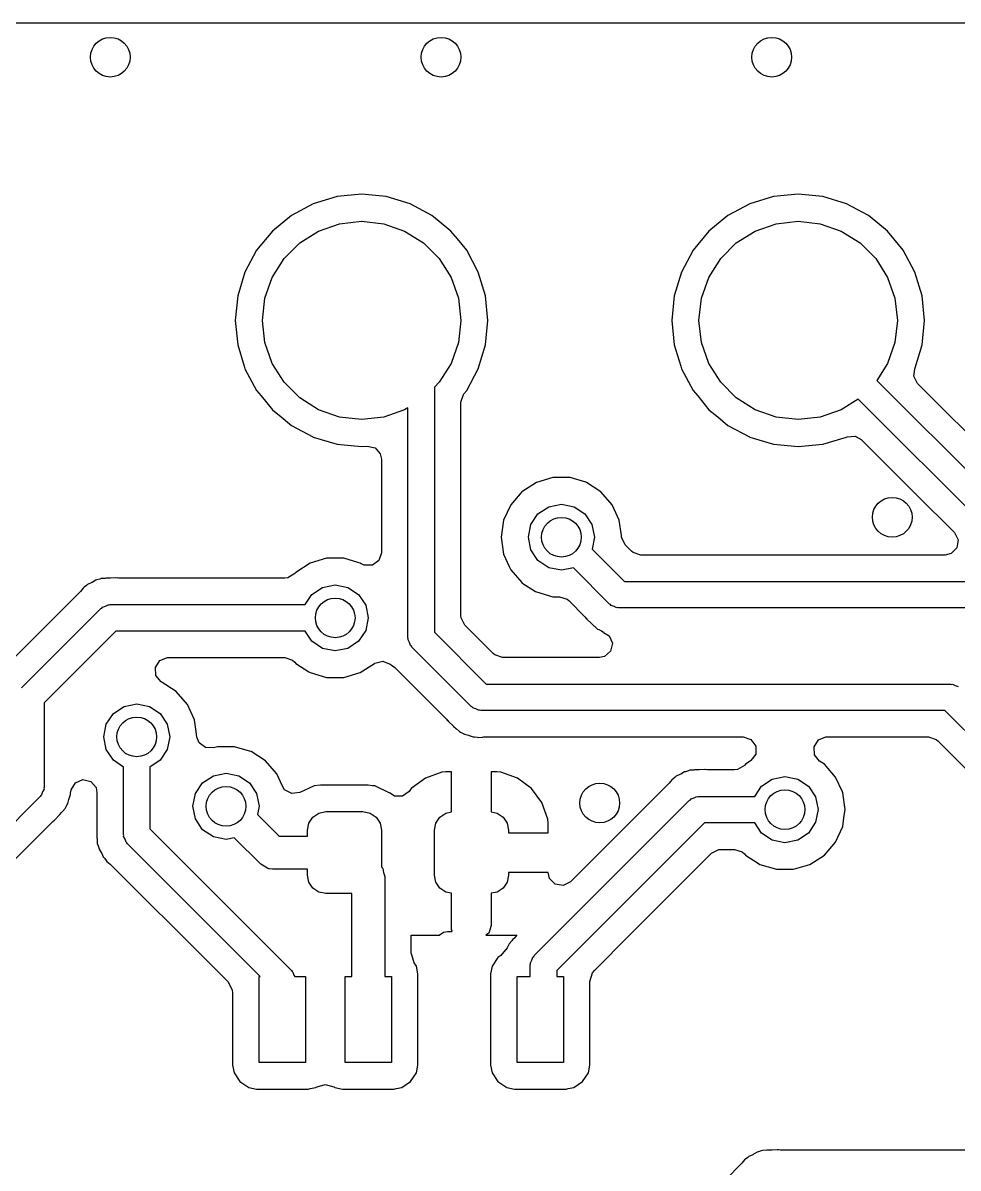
# Model space of a CAD drawing. Extents: x 100.3 to 197.2, y -144.7 to -85.3.
# Drawn here: x 117.84 to 124.91, y -93.96 to -85.3 of the extents above; entities that cross this region are included whole.
import ezdxf

# ---------------------------------------------------------------- set-up
doc = ezdxf.new("R2010")
doc.units = 0
doc.layers.add('BLACK', color=7, linetype='CONTINUOUS')

msp = doc.modelspace()

# ---------------------------------------------------------------- linework, layer by layer
at = {"layer": 'BLACK', "linetype": 'CONTINUOUS'}
for p, q in [((106.048, -85.3005), (151.507, -85.301)), ((120.4, -86.5949), (120.214, -86.6133)), ((120.586, -86.6133), (120.4, -86.5949)), ((120.4, -86.5949), (120.4, -86.5949)), ((123.7, -86.5949), (123.514, -86.6133)), ((123.886, -86.6133), (123.7, -86.5949)), ((123.7, -86.5949), (123.7, -86.5949)), ((120.034, -86.6676), (119.869, -86.7559)), ((120.214, -86.6133), (120.034, -86.6676)), ((120.034, -86.6676), (120.034, -86.6676)), ((120.214, -86.6133), (120.214, -86.6133)), ((120.766, -86.6676), (120.586, -86.6133)), ((120.586, -86.6133), (120.586, -86.6133)), ((120.931, -86.7559), (120.766, -86.6676)), ((120.766, -86.6676), (120.766, -86.6676)), ((123.334, -86.6676), (123.169, -86.7559)), ((123.514, -86.6133), (123.334, -86.6676)), ((123.334, -86.6676), (123.334, -86.6676)), ((123.514, -86.6133), (123.514, -86.6133)), ((124.066, -86.6676), (123.886, -86.6133)), ((123.886, -86.6133), (123.886, -86.6133)), ((124.231, -86.7559), (124.066, -86.6676)), ((124.066, -86.6676), (124.066, -86.6676)), ((119.869, -86.7559), (119.725, -86.8746)), ((119.869, -86.7559), (119.869, -86.7559)), ((120.986, -86.8014), (120.931, -86.7559)), ((120.931, -86.7559), (120.931, -86.7559)), ((120.931, -86.7559), (120.931, -86.7559)), ((123.169, -86.7559), (123.025, -86.8746)), ((123.169, -86.7559), (123.169, -86.7559)), ((124.286, -86.8014), (124.231, -86.7559)), ((124.231, -86.7559), (124.231, -86.7559)), ((124.231, -86.7559), (124.231, -86.7559)), ((120.075, -86.8743), (120.233, -86.8188)), ((120.233, -86.8188), (120.4, -86.8)), ((120.4, -86.8), (120.567, -86.8188)), ((120.567, -86.8188), (120.725, -86.8743)), ((121.075, -86.8746), (120.986, -86.8014)), ((123.375, -86.8743), (123.533, -86.8188)), ((123.533, -86.8188), (123.7, -86.8)), ((123.7, -86.8), (123.867, -86.8188)), ((123.867, -86.8188), (124.025, -86.8743)), ((124.375, -86.8746), (124.286, -86.8014)), ((119.725, -86.8746), (119.606, -87.0194)), ((119.725, -86.8746), (119.725, -86.8746)), ((119.932, -86.9636), (120.075, -86.8743)), ((120.725, -86.8743), (120.868, -86.9636)), ((121.124, -86.9345), (121.075, -86.8746)), ((121.075, -86.8746), (121.075, -86.8746)), ((121.194, -87.0194), (121.124, -86.9345)), ((123.025, -86.8746), (122.906, -87.0194)), ((123.025, -86.8746), (123.025, -86.8746)), ((123.232, -86.9636), (123.375, -86.8743)), ((124.025, -86.8743), (124.168, -86.9636)), ((124.424, -86.9345), (124.375, -86.8746)), ((124.375, -86.8746), (124.375, -86.8746)), ((124.494, -87.0194), (124.424, -86.9345)), ((119.606, -87.0194), (119.518, -87.1845)), ((119.606, -87.0194), (119.606, -87.0194)), ((119.814, -87.0824), (119.932, -86.9636)), ((120.868, -86.9636), (120.986, -87.0824)), ((121.282, -87.1845), (121.194, -87.0194)), ((121.194, -87.0194), (121.194, -87.0194)), ((121.194, -87.0194), (121.194, -87.0194)), ((122.906, -87.0194), (122.818, -87.1845)), ((122.906, -87.0194), (122.906, -87.0194)), ((123.114, -87.0824), (123.232, -86.9636)), ((124.168, -86.9636), (124.286, -87.0824)), ((124.582, -87.1845), (124.494, -87.0194)), ((124.494, -87.0194), (124.494, -87.0194)), ((124.494, -87.0194), (124.494, -87.0194)), ((119.724, -87.2246), (119.814, -87.0824)), ((120.986, -87.0824), (121.076, -87.2246)), ((123.024, -87.2246), (123.114, -87.0824)), ((124.286, -87.0824), (124.376, -87.2246)), ((119.518, -87.1845), (119.463, -87.3637)), ((119.518, -87.1845), (119.518, -87.1845)), ((121.337, -87.3637), (121.282, -87.1845)), ((121.282, -87.1845), (121.282, -87.1845)), ((122.818, -87.1845), (122.763, -87.3637)), ((122.818, -87.1845), (122.818, -87.1845)), ((124.637, -87.3637), (124.582, -87.1845)), ((124.582, -87.1845), (124.582, -87.1845)), ((119.669, -87.3831), (119.724, -87.2246)), ((121.076, -87.2246), (121.131, -87.3831)), ((122.969, -87.3831), (123.024, -87.2246)), ((124.376, -87.2246), (124.431, -87.3831)), ((119.463, -87.3637), (119.445, -87.55)), ((119.463, -87.3637), (119.463, -87.3637)), ((119.65, -87.55), (119.669, -87.3831)), ((121.131, -87.3831), (121.15, -87.55)), ((121.355, -87.55), (121.337, -87.3637)), ((121.337, -87.3637), (121.337, -87.3637)), ((121.337, -87.3637), (121.337, -87.3637)), ((122.763, -87.3637), (122.745, -87.55)), ((122.763, -87.3637), (122.763, -87.3637)), ((122.95, -87.55), (122.969, -87.3831)), ((124.431, -87.3831), (124.45, -87.55)), ((124.655, -87.55), (124.637, -87.3637)), ((124.637, -87.3637), (124.637, -87.3637)), ((124.637, -87.3637), (124.637, -87.3637)), ((119.445, -87.55), (119.445, -87.55)), ((119.445, -87.55), (119.463, -87.7363)), ((119.669, -87.7169), (119.65, -87.55)), ((121.15, -87.55), (121.131, -87.7169)), ((121.337, -87.7354), (121.355, -87.55)), ((121.355, -87.55), (121.355, -87.55)), ((122.745, -87.55), (122.745, -87.55)), ((122.745, -87.55), (122.763, -87.7363)), ((122.969, -87.7169), (122.95, -87.55)), ((124.45, -87.55), (124.431, -87.7169)), ((124.637, -87.7354), (124.655, -87.55)), ((124.655, -87.55), (124.655, -87.55)), ((119.724, -87.8754), (119.669, -87.7169)), ((121.131, -87.7169), (121.076, -87.8754)), ((123.024, -87.8754), (122.969, -87.7169)), ((124.431, -87.7169), (124.376, -87.8754)), ((119.463, -87.7363), (119.463, -87.7363)), ((119.463, -87.7363), (119.463, -87.7363)), ((119.463, -87.7363), (119.512, -87.8964)), ((121.282, -87.9155), (121.337, -87.7363)), ((121.337, -87.7363), (121.337, -87.7354)), ((122.763, -87.7363), (122.763, -87.7363)), ((122.763, -87.7363), (122.763, -87.7363)), ((122.763, -87.7363), (122.812, -87.8964)), ((124.584, -87.9102), (124.637, -87.7363)), ((124.637, -87.7363), (124.637, -87.7354)), ((119.512, -87.8964), (119.518, -87.9155)), ((119.814, -88.0176), (119.724, -87.8754)), ((121.076, -87.8754), (120.986, -88.0176)), ((122.812, -87.8964), (122.818, -87.9155)), ((123.114, -88.0176), (123.024, -87.8754)), ((124.376, -87.8754), (124.295, -88.0037)), ((119.518, -87.9155), (119.518, -87.9155)), ((119.518, -87.9155), (119.606, -88.0806)), ((121.194, -88.0806), (121.282, -87.9155)), ((122.818, -87.9155), (122.818, -87.9155)), ((122.818, -87.9155), (122.906, -88.0806)), ((124.574, -87.9728), (124.581, -87.9194)), ((124.602, -88.0273), (124.574, -87.9728)), ((124.581, -87.9194), (124.582, -87.9155)), ((124.582, -87.9155), (124.584, -87.9102)), ((119.932, -88.1364), (119.814, -88.0176)), ((120.986, -88.0176), (120.95, -88.054)), ((120.95, -88.054), (120.95, -89.9086)), ((123.232, -88.1364), (123.114, -88.0176)), ((124.295, -88.0037), (125.291, -89)), ((124.69, -88.115), (124.602, -88.0273)), ((119.606, -88.0806), (119.606, -88.0806)), ((119.606, -88.0806), (119.606, -88.0806)), ((119.606, -88.0806), (119.64, -88.1218)), ((119.64, -88.1218), (119.725, -88.2254)), ((120.075, -88.2257), (119.932, -88.1364)), ((121.15, -88.1692), (121.169, -88.111)), ((121.169, -88.111), (121.173, -88.1064)), ((121.173, -88.1064), (121.194, -88.0806)), ((122.906, -88.0806), (122.906, -88.0806)), ((122.906, -88.0806), (122.906, -88.0806)), ((122.906, -88.0806), (122.94, -88.1218)), ((122.94, -88.1218), (123.025, -88.2254)), ((123.375, -88.2257), (123.232, -88.1364)), ((124.154, -88.1451), (124.025, -88.2257)), ((125.179, -89.1707), (124.154, -88.1451)), ((125.345, -88.7705), (124.69, -88.115)), ((119.725, -88.2254), (119.725, -88.2254)), ((119.725, -88.2254), (119.792, -88.2808)), ((120.233, -88.2812), (120.075, -88.2257)), ((120.725, -88.2257), (120.567, -88.2812)), ((120.75, -88.2103), (120.725, -88.2257)), ((120.75, -89.95), (120.75, -88.2103)), ((121.15, -89.7845), (121.15, -88.1692)), ((123.025, -88.2254), (123.025, -88.2254)), ((123.025, -88.2254), (123.092, -88.2808)), ((123.533, -88.2812), (123.375, -88.2257)), ((124.025, -88.2257), (123.867, -88.2812)), ((119.792, -88.2808), (119.869, -88.3441)), ((120.4, -88.3), (120.233, -88.2812)), ((120.567, -88.2812), (120.4, -88.3)), ((123.092, -88.2808), (123.169, -88.3441)), ((123.7, -88.3), (123.533, -88.2812)), ((123.867, -88.2812), (123.7, -88.3)), ((119.869, -88.3441), (119.869, -88.3441)), ((119.869, -88.3441), (119.869, -88.3441)), ((119.869, -88.3441), (120.032, -88.431)), ((123.169, -88.3441), (123.169, -88.3441)), ((123.169, -88.3441), (123.169, -88.3441)), ((123.169, -88.3441), (123.332, -88.431)), ((120.032, -88.431), (120.034, -88.4324)), ((120.034, -88.4324), (120.214, -88.4867)), ((120.214, -88.4867), (120.214, -88.4867)), ((120.214, -88.4867), (120.214, -88.4867)), ((120.214, -88.4867), (120.4, -88.5051)), ((120.4, -88.5051), (120.441, -88.5011)), ((120.4, -88.5051), (120.4, -88.5051)), ((120.441, -88.5011), (120.501, -88.5142)), ((123.332, -88.431), (123.334, -88.4324)), ((123.334, -88.4324), (123.514, -88.4867)), ((123.514, -88.4867), (123.514, -88.4867)), ((123.514, -88.4867), (123.514, -88.4867)), ((123.514, -88.4867), (123.7, -88.5051)), ((123.7, -88.5051), (123.886, -88.4867)), ((123.7, -88.5051), (123.7, -88.5051)), ((123.7, -88.5051), (123.7, -88.5051)), ((123.886, -88.4867), (124.066, -88.4324)), ((123.886, -88.4867), (123.886, -88.4867)), ((123.886, -88.4867), (123.886, -88.4867)), ((124.066, -88.4324), (124.069, -88.4308)), ((124.066, -88.4324), (124.066, -88.4324)), ((124.069, -88.4308), (124.13, -88.426)), ((124.13, -88.426), (124.177, -88.4522)), ((124.177, -88.4522), (124.586, -88.8607)), ((120.501, -88.5142), (120.541, -88.5599)), ((120.541, -88.5599), (120.549, -88.5996)), ((120.549, -88.5996), (120.549, -89.3078)), ((121.845, -88.7395), (121.721, -88.776)), ((121.975, -88.7395), (121.845, -88.7395)), ((121.845, -88.7395), (121.845, -88.7395)), ((122.094, -88.7745), (121.975, -88.7395)), ((121.975, -88.7395), (121.975, -88.7395)), ((121.612, -88.846), (121.527, -88.9439)), ((121.721, -88.776), (121.612, -88.846)), ((121.721, -88.776), (121.721, -88.776)), ((122.099, -88.776), (122.094, -88.7745)), ((122.208, -88.846), (122.099, -88.776)), ((122.099, -88.776), (122.099, -88.776)), ((122.099, -88.776), (122.099, -88.776)), ((122.293, -88.9439), (122.208, -88.846)), ((122.208, -88.846), (122.208, -88.846)), ((122.208, -88.846), (122.208, -88.846)), ((121.814, -88.959), (121.91, -88.94)), ((121.91, -88.94), (122.006, -88.959)), ((124.586, -88.8607), (124.588, -88.8621)), ((124.588, -88.8621), (124.589, -88.8643)), ((124.589, -88.8643), (124.881, -89.1555)), ((121.527, -88.9439), (121.473, -89.0618)), ((121.679, -89.0943), (121.733, -89.0132)), ((121.733, -89.0132), (121.814, -88.959)), ((122.006, -88.959), (122.087, -89.0132)), ((122.087, -89.0132), (122.141, -89.0943)), ((122.308, -88.9768), (122.293, -88.9439)), ((122.347, -89.0618), (122.308, -88.9768)), ((121.473, -89.0618), (121.455, -89.19)), ((121.66, -89.19), (121.679, -89.0943)), ((122.141, -89.0943), (122.16, -89.19)), ((122.363, -89.1771), (122.347, -89.0618)), ((121.455, -89.19), (121.455, -89.19)), ((121.455, -89.19), (121.473, -89.3182)), ((121.679, -89.2857), (121.66, -89.19)), ((122.16, -89.19), (122.142, -89.2806)), ((122.365, -89.19), (122.363, -89.1771)), ((122.366, -89.1926), (122.365, -89.19)), ((122.366, -89.194), (122.366, -89.1926)), ((122.393, -89.2485), (122.366, -89.194)), ((124.881, -89.1555), (124.908, -89.21)), ((121.733, -89.3668), (121.679, -89.2857)), ((122.142, -89.2806), (122.386, -89.525)), ((122.44, -89.2955), (122.393, -89.2485)), ((124.899, -89.2704), (124.855, -89.3137)), ((124.908, -89.21), (124.899, -89.2704)), ((120.135, -89.3495), (120.011, -89.386)), ((120.265, -89.3495), (120.135, -89.3495)), ((120.135, -89.3495), (120.135, -89.3495)), ((120.371, -89.3806), (120.265, -89.3495)), ((120.265, -89.3495), (120.265, -89.3495)), ((120.531, -89.366), (120.481, -89.4019)), ((120.549, -89.3078), (120.531, -89.366)), ((121.473, -89.3182), (121.516, -89.4122)), ((121.814, -89.421), (121.733, -89.3668)), ((122.452, -89.3056), (122.44, -89.2955)), ((122.51, -89.3245), (122.452, -89.3056)), ((124.811, -89.3245), (122.51, -89.3245)), ((124.855, -89.3137), (124.811, -89.3245)), ((119.902, -89.456), (119.894, -89.4653)), ((120.011, -89.386), (119.902, -89.456)), ((119.902, -89.456), (119.902, -89.456)), ((120.011, -89.386), (120.011, -89.386)), ((120.389, -89.386), (120.371, -89.3806)), ((120.397, -89.3911), (120.389, -89.386)), ((120.389, -89.386), (120.389, -89.386)), ((120.389, -89.386), (120.389, -89.386)), ((120.42, -89.4019), (120.397, -89.3911)), ((120.481, -89.4019), (120.42, -89.4019)), ((121.516, -89.4122), (121.527, -89.4361)), ((121.527, -89.4361), (121.612, -89.5335)), ((121.91, -89.44), (121.814, -89.421)), ((122.001, -89.422), (121.91, -89.44)), ((122.274, -89.6957), (122.001, -89.422)), ((118.327, -89.5478), (118.32, -89.5547)), ((118.356, -89.5349), (118.327, -89.5478)), ((118.327, -89.5478), (118.327, -89.5478)), ((118.362, -89.5317), (118.356, -89.5349)), ((118.39, -89.5149), (118.362, -89.5317)), ((118.399, -89.5131), (118.39, -89.5149)), ((118.39, -89.5149), (118.39, -89.5149)), ((118.421, -89.5064), (118.399, -89.5131)), ((118.43, -89.5024), (118.421, -89.5064)), ((118.462, -89.5009), (118.43, -89.5024)), ((118.43, -89.5024), (118.43, -89.5024)), ((118.469, -89.5002), (118.462, -89.5009)), ((118.472, -89.4995), (118.469, -89.5002)), ((118.492, -89.4995), (118.472, -89.4995)), ((118.494, -89.4994), (118.492, -89.4995)), ((118.502, -89.4991), (118.494, -89.4994)), ((118.542, -89.4972), (118.502, -89.4991)), ((118.551, -89.4985), (118.542, -89.4972)), ((118.565, -89.4995), (118.551, -89.4973)), ((118.551, -89.4973), (118.551, -89.4985)), ((119.819, -89.4995), (118.565, -89.4995)), ((119.841, -89.4969), (119.819, -89.4995)), ((119.894, -89.4653), (119.841, -89.4969)), ((121.612, -89.5335), (121.612, -89.534)), ((121.612, -89.534), (121.714, -89.5995)), ((122.386, -89.525), (125.875, -89.525)), ((118.27, -89.6047), (117.734, -90.1414)), ((118.275, -89.5995), (118.27, -89.6047)), ((118.294, -89.5741), (118.275, -89.5995)), ((118.302, -89.5689), (118.294, -89.5741)), ((118.32, -89.5547), (118.302, -89.5689)), ((119.972, -89.7), (120.023, -89.6232)), ((120.023, -89.6232), (120.104, -89.569)), ((120.104, -89.569), (120.2, -89.55)), ((120.2, -89.55), (120.296, -89.569)), ((120.296, -89.569), (120.377, -89.6232)), ((120.377, -89.6232), (120.431, -89.7043)), ((121.714, -89.5995), (121.721, -89.604)), ((121.721, -89.604), (121.845, -89.6405)), ((118.436, -89.7256), (118.441, -89.7191)), ((118.441, -89.7191), (118.463, -89.7119)), ((118.463, -89.7119), (118.484, -89.7012)), ((118.484, -89.7012), (118.492, -89.7025)), ((118.492, -89.7025), (118.5, -89.7)), ((118.5, -89.7), (119.972, -89.7)), ((120.431, -89.7043), (120.45, -89.8)), ((121.845, -89.6405), (121.895, -89.6405)), ((121.895, -89.6405), (121.953, -89.6594)), ((121.953, -89.6594), (121.965, -89.6695)), ((121.965, -89.6695), (122.086, -89.7914)), ((122.281, -89.6994), (122.274, -89.6957)), ((122.286, -89.7059), (122.281, -89.6994)), ((122.308, -89.7131), (122.286, -89.7059)), ((122.329, -89.7238), (122.308, -89.7131)), ((117.829, -90.3293), (118.429, -89.7293)), ((118.429, -89.7293), (118.436, -89.7256)), ((120.45, -89.8), (120.431, -89.8957)), ((121.152, -89.8), (121.15, -89.7845)), ((121.179, -89.8545), (121.152, -89.8)), ((122.086, -89.7914), (122.095, -89.8026)), ((122.095, -89.8026), (122.096, -89.8019)), ((122.096, -89.8019), (122.101, -89.8092)), ((122.337, -89.7225), (122.329, -89.7238)), ((122.345, -89.725), (122.337, -89.7225)), ((125.875, -89.725), (122.345, -89.725)), ((121.395, -90.0705), (121.179, -89.8545)), ((122.101, -89.8092), (122.137, -89.8416)), ((122.137, -89.8416), (122.138, -89.8432)), ((122.138, -89.8432), (122.147, -89.8522)), ((122.147, -89.8522), (122.152, -89.8572)), ((122.152, -89.8572), (122.155, -89.8592)), ((122.155, -89.8592), (122.161, -89.8634)), ((122.161, -89.8634), (122.184, -89.8849)), ((122.184, -89.8849), (122.184, -89.8849)), ((122.184, -89.8849), (122.184, -89.8849)), ((122.184, -89.8849), (122.193, -89.8885)), ((122.193, -89.8885), (122.213, -89.8991)), ((118.541, -89.9), (118, -90.4414)), ((119.972, -89.9), (118.541, -89.9)), ((120.023, -89.9768), (119.972, -89.9)), ((120.104, -90.031), (120.023, -89.9768)), ((120.377, -89.9768), (120.296, -90.031)), ((120.431, -89.8957), (120.377, -89.9768)), ((120.752, -89.9577), (120.75, -89.95)), ((120.751, -89.9656), (120.752, -89.9577)), ((120.762, -89.9865), (120.751, -89.9656)), ((120.95, -89.9086), (121.341, -90.3)), ((122.213, -89.8991), (122.222, -89.9047)), ((122.222, -89.9047), (122.222, -89.9047)), ((122.222, -89.9047), (122.23, -89.9084)), ((122.23, -89.9084), (122.229, -89.9101)), ((122.229, -89.9101), (122.272, -89.9359)), ((122.272, -89.9359), (122.295, -89.9923)), ((120.2, -90.05), (120.104, -90.031)), ((120.296, -90.031), (120.2, -90.05)), ((120.769, -90.0088), (120.762, -89.9865)), ((120.776, -90.0135), (120.769, -90.0088)), ((120.779, -90.0207), (120.776, -90.0135)), ((121.229, -90.4707), (120.779, -90.0207)), ((122.281, -90.0518), (122.235, -90.0918)), ((122.295, -89.9923), (122.281, -90.0518)), ((118.842, -90.1743), (118.875, -90.1229)), ((118.875, -90.1229), (118.932, -90.1007)), ((118.932, -90.1007), (118.938, -90.1005)), ((118.938, -90.1005), (119.819, -90.1005)), ((119.819, -90.1005), (119.877, -90.1194)), ((119.877, -90.1194), (119.894, -90.1347)), ((119.894, -90.1347), (119.902, -90.144)), ((119.902, -90.144), (119.902, -90.144)), ((119.902, -90.144), (120.001, -90.2079)), ((120.389, -90.214), (120.498, -90.144)), ((120.498, -90.144), (120.5, -90.1425)), ((120.498, -90.144), (120.498, -90.144)), ((120.5, -90.1425), (120.559, -90.127)), ((120.559, -90.127), (120.616, -90.1492)), ((120.616, -90.1492), (120.622, -90.1543)), ((120.622, -90.1543), (120.624, -90.1559)), ((121.407, -90.0806), (121.395, -90.0705)), ((121.465, -90.0995), (121.407, -90.0806)), ((122.197, -90.0995), (121.465, -90.0995)), ((122.235, -90.0918), (122.197, -90.0995)), ((118.845, -90.2354), (118.842, -90.1743)), ((118.884, -90.2828), (118.845, -90.2354)), ((120.001, -90.2079), (120.011, -90.214)), ((120.011, -90.214), (120.135, -90.2505)), ((120.265, -90.2505), (120.389, -90.214)), ((120.624, -90.1559), (120.624, -90.156)), ((120.624, -90.156), (120.632, -90.1616)), ((120.632, -90.1616), (120.65, -90.1752)), ((120.65, -90.1752), (120.655, -90.1797)), ((120.655, -90.1797), (121.041, -90.5664)), ((118.998, -90.356), (118.884, -90.2828)), ((120.135, -90.2505), (120.135, -90.2505)), ((120.135, -90.2505), (120.265, -90.2505)), ((120.265, -90.2505), (120.265, -90.2505)), ((121.341, -90.3), (124.85, -90.3)), ((124.85, -90.3), (124.858, -90.3025)), ((124.858, -90.3025), (124.866, -90.3012)), ((124.866, -90.3012), (124.887, -90.3119)), ((124.887, -90.3119), (124.909, -90.3191)), ((119.083, -90.4539), (118.998, -90.356)), ((118.998, -90.356), (118.998, -90.356)), ((118.998, -90.356), (118.998, -90.356)), ((118, -90.4414), (118, -91.08)), ((118.523, -90.5232), (118.604, -90.469)), ((118.604, -90.469), (118.7, -90.45)), ((118.7, -90.45), (118.796, -90.469)), ((118.796, -90.469), (118.877, -90.5232)), ((119.137, -90.5718), (119.083, -90.4539)), ((121.236, -90.4744), (121.229, -90.4707)), ((121.241, -90.4809), (121.236, -90.4744)), ((121.263, -90.4881), (121.241, -90.4809)), ((121.284, -90.4988), (121.263, -90.4881)), ((121.292, -90.4975), (121.284, -90.4988)), ((121.3, -90.5), (121.292, -90.4975)), ((124.809, -90.5), (121.3, -90.5)), ((125.504, -91.1957), (124.809, -90.5)), ((118.469, -90.6043), (118.523, -90.5232)), ((118.877, -90.5232), (118.931, -90.6043)), ((119.149, -90.6599), (119.137, -90.5718)), ((121.041, -90.5664), (121.05, -90.5776)), ((121.05, -90.5776), (121.051, -90.5769)), ((121.051, -90.5769), (121.056, -90.5842)), ((121.056, -90.5842), (121.092, -90.6166)), ((118.45, -90.7), (118.469, -90.6043)), ((118.931, -90.6043), (118.95, -90.7)), ((119.155, -90.7021), (119.149, -90.6599)), ((121.092, -90.6166), (121.093, -90.6182)), ((121.093, -90.6182), (121.101, -90.6255)), ((121.101, -90.6255), (121.107, -90.6322)), ((121.107, -90.6322), (121.11, -90.6342)), ((121.11, -90.6342), (121.116, -90.6384)), ((121.116, -90.6384), (121.139, -90.6599)), ((121.139, -90.6599), (121.139, -90.6599)), ((121.139, -90.6599), (121.139, -90.6599)), ((121.139, -90.6599), (121.148, -90.6635)), ((121.148, -90.6635), (121.168, -90.6741)), ((121.168, -90.6741), (121.177, -90.6797)), ((118.469, -90.7957), (118.45, -90.7)), ((118.95, -90.7), (118.931, -90.7957)), ((119.172, -90.7439), (119.155, -90.7021)), ((119.22, -90.7812), (119.172, -90.7439)), ((121.177, -90.6797), (121.208, -90.687)), ((121.208, -90.687), (121.214, -90.689)), ((121.214, -90.689), (121.244, -90.7005)), ((121.244, -90.7005), (121.254, -90.7005)), ((121.254, -90.7005), (121.276, -90.7031)), ((121.276, -90.7031), (121.286, -90.7054)), ((121.286, -90.7054), (121.31, -90.7019)), ((121.31, -90.7019), (121.317, -90.701)), ((121.317, -90.701), (121.324, -90.7005)), ((121.324, -90.7005), (123.285, -90.7005)), ((123.285, -90.7005), (123.343, -90.7194)), ((123.343, -90.7194), (123.379, -90.7689)), ((123.82, -90.7743), (123.853, -90.7229)), ((123.853, -90.7229), (123.91, -90.7007)), ((123.91, -90.7007), (123.915, -90.7005)), ((123.915, -90.7005), (124.685, -90.7005)), ((124.685, -90.7005), (124.743, -90.7194)), ((124.743, -90.7194), (124.755, -90.7295)), ((124.755, -90.7295), (125.316, -91.2914)), ((118.523, -90.8768), (118.469, -90.7957)), ((118.931, -90.7957), (118.877, -90.8768)), ((119.281, -90.783), (119.22, -90.7812)), ((119.31, -90.7745), (119.281, -90.783)), ((119.44, -90.7745), (119.31, -90.7745)), ((119.31, -90.7745), (119.31, -90.7745)), ((119.552, -90.8075), (119.44, -90.7745)), ((119.44, -90.7745), (119.44, -90.7745)), ((119.564, -90.811), (119.552, -90.8075)), ((119.673, -90.881), (119.564, -90.811)), ((119.564, -90.811), (119.564, -90.811)), ((119.564, -90.811), (119.564, -90.811)), ((123.379, -90.8301), (123.343, -90.8796)), ((123.379, -90.7689), (123.379, -90.8301)), ((123.823, -90.8354), (123.82, -90.7743)), ((123.862, -90.8828), (123.823, -90.8354)), ((118.6, -90.9281), (118.523, -90.8768)), ((118.6, -91.4375), (118.6, -90.9281)), ((118.877, -90.8768), (118.8, -90.9281)), ((118.8, -90.9281), (118.8, -91.3961)), ((119.758, -90.9789), (119.673, -90.881)), ((119.673, -90.881), (119.673, -90.881)), ((119.673, -90.881), (119.673, -90.881)), ((123.294, -90.9153), (123.241, -90.9469)), ((123.302, -90.906), (123.294, -90.9153)), ((123.338, -90.8828), (123.302, -90.906)), ((123.302, -90.906), (123.302, -90.906)), ((123.343, -90.8796), (123.338, -90.8828)), ((123.898, -90.906), (123.862, -90.8828)), ((123.983, -91.0039), (123.898, -90.906)), ((123.898, -90.906), (123.898, -90.906)), ((123.898, -90.906), (123.898, -90.906)), ((119.198, -91.0482), (119.279, -90.994)), ((119.279, -90.994), (119.375, -90.975)), ((119.375, -90.975), (119.471, -90.994)), ((119.471, -90.994), (119.552, -91.0482)), ((119.801, -91.0727), (119.758, -90.9789)), ((120.882, -91.0116), (120.775, -91.0904)), ((121.007, -90.9678), (120.882, -91.0116)), ((121.037, -90.965), (121.007, -90.9678)), ((121.007, -90.9678), (121.007, -90.9678)), ((121.08, -90.965), (121.037, -90.965)), ((121.08, -91.267), (121.08, -90.965)), ((121.38, -90.965), (121.38, -91.267)), ((121.423, -90.965), (121.38, -90.965)), ((121.38, -90.965), (121.38, -90.965)), ((121.453, -90.9678), (121.423, -90.965)), ((121.578, -91.0116), (121.453, -90.9678)), ((121.685, -91.0904), (121.578, -91.0116)), ((122.752, -91.0189), (122.744, -91.0241)), ((122.77, -91.0047), (122.752, -91.0189)), ((122.777, -90.9978), (122.77, -91.0047)), ((122.806, -90.9849), (122.777, -90.9978)), ((122.777, -90.9978), (122.777, -90.9978)), ((122.812, -90.9817), (122.806, -90.9849)), ((122.84, -90.9649), (122.812, -90.9817)), ((122.849, -90.9631), (122.84, -90.9649)), ((122.84, -90.9649), (122.84, -90.9649)), ((122.871, -90.9564), (122.849, -90.9631)), ((122.88, -90.9524), (122.871, -90.9564)), ((122.912, -90.9509), (122.88, -90.9524)), ((122.88, -90.9524), (122.88, -90.9524)), ((122.919, -90.9502), (122.912, -90.9509)), ((122.922, -90.9495), (122.919, -90.9502)), ((122.942, -90.9495), (122.922, -90.9495)), ((122.944, -90.9494), (122.942, -90.9495)), ((122.952, -90.9491), (122.944, -90.9494)), ((122.992, -90.9472), (122.952, -90.9491)), ((123.001, -90.9485), (122.992, -90.9472)), ((123.015, -90.9495), (123.001, -90.9473)), ((123.001, -90.9473), (123.001, -90.9485)), ((123.219, -90.9495), (123.015, -90.9495)), ((123.241, -90.9469), (123.219, -90.9495)), ((123.423, -91.0732), (123.504, -91.019)), ((123.504, -91.019), (123.6, -91)), ((123.6, -91), (123.696, -91.019)), ((123.696, -91.019), (123.777, -91.0732)), ((124.034, -91.1154), (123.983, -91.0039)), ((117.999, -91.0956), (117.988, -91.1165)), ((118, -91.08), (117.998, -91.0877)), ((117.998, -91.0877), (117.999, -91.0956)), ((118.2, -91.1263), (118.203, -91.1037)), ((118.203, -91.1037), (118.204, -91.0994)), ((118.204, -91.0994), (118.236, -91.0471)), ((118.236, -91.0471), (118.292, -91.0234)), ((118.292, -91.0234), (118.352, -91.0375)), ((118.352, -91.0375), (118.392, -91.0838)), ((118.392, -91.0838), (118.399, -91.1221)), ((119.144, -91.1293), (119.198, -91.0482)), ((119.552, -91.0482), (119.606, -91.1293)), ((119.818, -91.0991), (119.801, -91.0727)), ((119.872, -91.1288), (119.818, -91.0991)), ((120.041, -91.071), (119.933, -91.1213)), ((120.09, -91.0645), (120.041, -91.071)), ((120.45, -91.0645), (120.09, -91.0645)), ((120.09, -91.0645), (120.09, -91.0645)), ((120.483, -91.0689), (120.45, -91.0645)), ((120.45, -91.0645), (120.45, -91.0645)), ((120.499, -91.071), (120.483, -91.0689)), ((120.608, -91.1218), (120.499, -91.071)), ((120.499, -91.071), (120.499, -91.071)), ((120.775, -91.0904), (120.759, -91.112)), ((120.775, -91.0904), (120.775, -91.0904)), ((121.763, -91.1971), (121.685, -91.0904)), ((121.685, -91.0904), (121.685, -91.0904)), ((122.72, -91.0547), (121.979, -91.796)), ((122.725, -91.0495), (122.72, -91.0547)), ((122.744, -91.0241), (122.725, -91.0495)), ((123.372, -91.15), (123.423, -91.0732)), ((123.777, -91.0732), (123.831, -91.1543)), ((117.971, -91.1507), (116.565, -92.5564)), ((117.974, -91.1435), (117.971, -91.1507)), ((117.981, -91.1388), (117.974, -91.1435)), ((117.988, -91.1165), (117.981, -91.1388)), ((118.18, -91.2035), (118.187, -91.1724)), ((118.187, -91.1724), (118.189, -91.1659)), ((118.189, -91.1659), (118.2, -91.1362)), ((118.2, -91.1362), (118.2, -91.1263)), ((118.399, -91.1221), (118.399, -91.3723)), ((119.125, -91.225), (119.144, -91.1293)), ((119.606, -91.1293), (119.625, -91.225)), ((119.933, -91.1213), (119.872, -91.1288)), ((120.61, -91.1232), (120.608, -91.1218)), ((120.608, -91.1218), (120.608, -91.1218)), ((120.608, -91.1218), (120.608, -91.1218)), ((120.615, -91.1264), (120.61, -91.1232)), ((120.615, -91.1267), (120.615, -91.1264)), ((120.648, -91.1471), (120.615, -91.1267)), ((120.615, -91.1267), (120.615, -91.1267)), ((120.71, -91.1476), (120.648, -91.1471)), ((120.759, -91.112), (120.71, -91.1476)), ((121.704, -92.3543), (122.879, -91.1793)), ((122.879, -91.1793), (122.886, -91.1756)), ((122.886, -91.1756), (122.891, -91.1691)), ((122.891, -91.1691), (122.913, -91.1619)), ((122.913, -91.1619), (122.934, -91.1512)), ((122.934, -91.1512), (122.942, -91.1525)), ((122.942, -91.1525), (122.95, -91.15)), ((122.95, -91.15), (123.372, -91.15)), ((123.831, -91.1543), (123.85, -91.25)), ((124.037, -91.1218), (124.034, -91.1154)), ((124.055, -91.25), (124.037, -91.1218)), ((118.118, -91.2868), (118.132, -91.2728)), ((118.132, -91.2728), (118.134, -91.2699)), ((118.134, -91.2699), (118.138, -91.2645)), ((118.138, -91.2645), (118.16, -91.2409)), ((118.16, -91.2409), (118.163, -91.2318)), ((118.163, -91.2318), (118.174, -91.2116)), ((118.174, -91.2116), (118.18, -91.2035)), ((119.144, -91.3207), (119.125, -91.225)), ((119.625, -91.225), (119.613, -91.2861)), ((120.031, -91.306), (120.076, -91.2757)), ((120.076, -91.2757), (120.13, -91.265)), ((120.13, -91.265), (120.41, -91.265)), ((120.41, -91.265), (120.464, -91.2757)), ((120.464, -91.2757), (120.509, -91.306)), ((120.991, -91.306), (121.036, -91.2757)), ((121.036, -91.2757), (121.08, -91.267)), ((121.38, -91.267), (121.424, -91.2757)), ((121.424, -91.2757), (121.469, -91.306)), ((121.807, -91.3223), (121.763, -91.1971)), ((123.85, -91.25), (123.831, -91.3457)), ((124.046, -91.3121), (124.055, -91.25)), ((124.055, -91.25), (124.055, -91.25)), ((117.205, -92.2), (118.066, -91.3386)), ((118.066, -91.3386), (118.078, -91.3305)), ((118.077, -91.3295), (118.084, -91.324)), ((118.078, -91.3305), (118.077, -91.3295)), ((118.084, -91.324), (118.117, -91.2884)), ((118.084, -91.324), (118.084, -91.324)), ((118.117, -91.2884), (118.118, -91.2868)), ((119.198, -91.4018), (119.144, -91.3207)), ((119.613, -91.2861), (119.777, -91.45)), ((119.99, -91.405), (120.001, -91.3514)), ((120.001, -91.3514), (120.031, -91.306)), ((120.509, -91.306), (120.539, -91.3514)), ((120.539, -91.3514), (120.55, -91.405)), ((120.95, -91.405), (120.961, -91.3514)), ((120.961, -91.3514), (120.991, -91.306)), ((121.469, -91.306), (121.499, -91.3514)), ((121.499, -91.3514), (121.51, -91.405)), ((121.81, -91.352), (121.807, -91.3223)), ((121.807, -91.3223), (121.807, -91.3223)), ((121.81, -91.425), (121.81, -91.352)), ((122.991, -91.35), (121.875, -92.4664)), ((123.372, -91.35), (122.991, -91.35)), ((123.423, -91.4268), (123.372, -91.35)), ((123.831, -91.3457), (123.777, -91.4268)), ((124.037, -91.3782), (124.046, -91.3121)), ((118.399, -91.3723), (118.397, -91.386)), ((118.397, -91.386), (118.398, -91.3862)), ((118.398, -91.3862), (118.397, -91.3953)), ((118.397, -91.3953), (118.399, -91.4433)), ((118.399, -91.4433), (118.399, -91.4456)), ((118.399, -91.4456), (118.399, -91.4653)), ((118.602, -91.4452), (118.6, -91.4375)), ((118.601, -91.4531), (118.602, -91.4452)), ((118.612, -91.474), (118.601, -91.4531)), ((118.8, -91.3961), (119.871, -92.4668)), ((119.279, -91.456), (119.198, -91.4018)), ((119.777, -91.45), (119.99, -91.45)), ((119.99, -91.45), (119.99, -91.405)), ((120.55, -91.405), (120.55, -91.6821)), ((120.95, -91.745), (120.95, -91.405)), ((121.51, -91.405), (121.51, -91.425)), ((121.51, -91.425), (121.81, -91.425)), ((121.81, -91.425), (121.81, -91.425)), ((123.504, -91.481), (123.423, -91.4268)), ((123.777, -91.4268), (123.696, -91.481)), ((123.983, -91.4961), (124.037, -91.3782)), ((118.399, -91.4653), (118.4, -91.4688)), ((118.4, -91.4688), (118.4, -91.4688)), ((118.4, -91.4688), (118.401, -91.4756)), ((118.401, -91.4756), (118.402, -91.5075)), ((118.402, -91.5075), (118.402, -91.5075)), ((118.402, -91.5075), (118.406, -91.5165)), ((118.406, -91.5165), (118.413, -91.5383)), ((118.413, -91.5383), (118.415, -91.5461)), ((118.619, -91.4963), (118.612, -91.474)), ((118.626, -91.501), (118.619, -91.4963)), ((118.629, -91.5082), (118.626, -91.501)), ((119.634, -92.5125), (118.629, -91.5082)), ((119.375, -91.475), (119.279, -91.456)), ((119.436, -91.4629), (119.375, -91.475)), ((119.637, -91.6634), (119.436, -91.4629)), ((123.6, -91.5), (123.504, -91.481)), ((123.696, -91.481), (123.6, -91.5)), ((123.898, -91.594), (123.983, -91.4961)), ((118.415, -91.5461), (118.415, -91.5479)), ((118.415, -91.5479), (118.432, -91.575)), ((118.432, -91.575), (118.435, -91.5811)), ((118.435, -91.5811), (118.446, -91.6059)), ((118.446, -91.6059), (118.448, -91.6103)), ((118.448, -91.6103), (118.455, -91.6172)), ((118.455, -91.6172), (118.469, -91.6351)), ((122.425, -92.2), (123.045, -91.5795)), ((123.045, -91.5795), (123.1, -91.5517)), ((123.1, -91.5517), (123.115, -91.5505)), ((123.115, -91.5505), (123.219, -91.5505)), ((123.219, -91.5505), (123.277, -91.5694)), ((123.277, -91.5694), (123.294, -91.5847)), ((123.294, -91.5847), (123.302, -91.594)), ((123.302, -91.594), (123.302, -91.594)), ((123.302, -91.594), (123.4, -91.6571)), ((123.789, -91.664), (123.898, -91.594)), ((118.469, -91.6351), (118.473, -91.642)), ((118.473, -91.642), (118.474, -91.6435)), ((118.474, -91.6435), (118.5, -91.6627)), ((118.5, -91.6627), (118.505, -91.6672)), ((118.505, -91.6672), (118.729, -91.8915)), ((119.664, -91.6782), (119.637, -91.6634)), ((119.69, -91.6949), (119.664, -91.6782)), ((119.696, -91.6958), (119.69, -91.6949)), ((119.698, -91.6971), (119.696, -91.6958)), ((119.703, -91.6968), (119.698, -91.6971)), ((119.725, -91.7), (119.703, -91.6968)), ((119.99, -91.7), (119.725, -91.7)), ((119.99, -91.745), (119.99, -91.7)), ((120.55, -91.6821), (120.552, -91.6845)), ((120.552, -91.6845), (120.555, -91.6874)), ((120.555, -91.6874), (120.556, -91.69)), ((120.556, -91.69), (120.56, -91.6951)), ((120.56, -91.6951), (120.566, -91.7253)), ((123.4, -91.6571), (123.411, -91.664)), ((123.411, -91.664), (123.535, -91.7005)), ((123.535, -91.7005), (123.535, -91.7005)), ((123.535, -91.7005), (123.665, -91.7005)), ((123.665, -91.7005), (123.789, -91.664)), ((123.665, -91.7005), (123.665, -91.7005)), ((120.001, -91.7986), (119.99, -91.745)), ((120.031, -91.844), (120.001, -91.7986)), ((120.566, -91.7253), (120.575, -91.755)), ((120.575, -91.755), (120.575, -92.5125)), ((120.961, -91.7986), (120.95, -91.745)), ((120.991, -91.844), (120.961, -91.7986)), ((121.499, -91.7986), (121.469, -91.844)), ((121.51, -91.745), (121.499, -91.7986)), ((121.81, -91.725), (121.51, -91.725)), ((121.51, -91.725), (121.51, -91.745)), ((121.81, -91.726), (121.81, -91.725)), ((121.821, -91.771), (121.81, -91.726)), ((121.864, -91.8142), (121.821, -91.771)), ((121.979, -91.796), (121.924, -91.8238)), ((120.076, -91.8743), (120.031, -91.844)), ((120.13, -91.885), (120.076, -91.8743)), ((120.325, -91.885), (120.13, -91.885)), ((120.325, -92.5125), (120.325, -91.885)), ((121.036, -91.8743), (120.991, -91.844)), ((121.08, -91.883), (121.036, -91.8743)), ((121.08, -92.156), (121.08, -91.883)), ((121.424, -91.8743), (121.38, -91.883)), ((121.38, -91.883), (121.38, -92.126)), ((121.469, -91.844), (121.424, -91.8743)), ((121.924, -91.8238), (121.864, -91.8142)), ((118.729, -91.8915), (119.038, -92.2)), ((121.38, -92.126), (121.361, -92.1842)), ((119.038, -92.2), (119.388, -92.5507)), ((120.775, -92.3392), (120.775, -92.2)), ((120.775, -92.2), (120.987, -92.2)), ((120.987, -92.2), (121.018, -92.1773)), ((121.018, -92.1773), (121.049, -92.1725)), ((121.049, -92.1725), (121.08, -92.1725)), ((121.083, -92.1703), (121.08, -92.156)), ((121.08, -92.1725), (121.081, -92.1715)), ((121.081, -92.1715), (121.083, -92.1703)), ((121.361, -92.1842), (121.339, -92.2)), ((121.339, -92.2), (121.573, -92.2)), ((121.543, -92.2322), (121.541, -92.2344)), ((121.557, -92.2184), (121.543, -92.2322)), ((121.543, -92.2322), (121.543, -92.2322)), ((121.559, -92.2164), (121.557, -92.2184)), ((121.573, -92.2), (121.559, -92.2164)), ((122.162, -92.4632), (122.425, -92.2)), ((122.425, -92.2), (122.425, -92.2)), ((121.488, -92.3103), (121.451, -92.3543)), ((121.489, -92.311), (121.488, -92.3103)), ((121.499, -92.2958), (121.489, -92.311)), ((121.513, -92.2705), (121.499, -92.2958)), ((121.515, -92.2641), (121.513, -92.2705)), ((121.536, -92.2411), (121.515, -92.2641)), ((121.515, -92.2641), (121.515, -92.2641)), ((121.541, -92.2344), (121.536, -92.2411)), ((120.776, -92.3414), (120.775, -92.3392)), ((120.796, -92.4081), (120.776, -92.3414)), ((121.43, -92.3679), (121.386, -92.4343)), ((121.451, -92.3543), (121.43, -92.3679)), ((121.43, -92.3679), (121.43, -92.3679)), ((121.676, -92.4094), (121.687, -92.3885)), ((121.687, -92.3885), (121.694, -92.3662)), ((121.694, -92.3662), (121.701, -92.3615)), ((121.701, -92.3615), (121.704, -92.3543)), ((119.871, -92.4668), (119.874, -92.474)), ((119.874, -92.474), (119.881, -92.4787)), ((119.881, -92.4787), (119.888, -92.501)), ((120.814, -92.4343), (120.796, -92.4081)), ((120.825, -92.4927), (120.814, -92.4343)), ((120.814, -92.4343), (120.814, -92.4343)), ((120.825, -93.1822), (120.825, -92.4927)), ((120.825, -92.4927), (120.825, -92.4927)), ((121.386, -92.4343), (121.374, -92.4927)), ((121.374, -92.4927), (121.374, -93.1823)), ((121.386, -92.4343), (121.386, -92.4343)), ((121.675, -92.425), (121.677, -92.4173)), ((121.675, -92.5125), (121.675, -92.425)), ((121.677, -92.4173), (121.676, -92.4094)), ((121.875, -92.4664), (121.875, -92.5125)), ((122.125, -92.5508), (122.145, -92.4838)), ((122.145, -92.4838), (122.162, -92.4632)), ((119.388, -92.5507), (119.422, -92.612)), ((119.625, -93.1625), (119.625, -92.5125)), ((119.625, -92.5125), (119.634, -92.5125)), ((119.888, -92.501), (119.894, -92.5125)), ((119.894, -92.5125), (119.975, -92.5125)), ((119.975, -92.5125), (119.975, -93.1625)), ((120.275, -93.1625), (120.275, -92.5125)), ((120.275, -92.5125), (120.325, -92.5125)), ((120.575, -92.5125), (120.625, -92.5125)), ((120.625, -92.5125), (120.625, -93.1625)), ((121.575, -93.1625), (121.575, -92.5125)), ((121.575, -92.5125), (121.675, -92.5125)), ((121.875, -92.5125), (121.925, -92.5125)), ((121.925, -92.5125), (121.925, -93.1625)), ((122.125, -93.1822), (122.125, -92.5508)), ((119.422, -92.612), (119.424, -92.6383)), ((119.424, -92.6383), (119.424, -93.1822)), ((119.424, -93.1822), (119.424, -93.1823)), ((119.424, -93.1823), (119.436, -93.2407)), ((119.975, -93.1625), (119.625, -93.1625)), ((120.625, -93.1625), (120.275, -93.1625)), ((120.814, -93.2407), (120.825, -93.1823)), ((120.825, -93.1823), (120.825, -93.1822)), ((121.374, -93.1823), (121.386, -93.2407)), ((121.925, -93.1625), (121.575, -93.1625)), ((122.114, -93.2407), (122.125, -93.1823)), ((122.125, -93.1823), (122.125, -93.1822)), ((119.436, -93.2407), (119.436, -93.2407)), ((119.436, -93.2407), (119.48, -93.3071)), ((120.77, -93.3071), (120.814, -93.2407)), ((120.814, -93.2407), (120.814, -93.2407)), ((120.814, -93.2407), (120.814, -93.2407)), ((121.386, -93.2407), (121.386, -93.2407)), ((121.386, -93.2407), (121.43, -93.3071)), ((122.07, -93.3071), (122.114, -93.2407)), ((122.114, -93.2407), (122.114, -93.2407)), ((122.114, -93.2407), (122.114, -93.2407)), ((119.48, -93.3071), (119.547, -93.3514)), ((119.547, -93.3514), (119.547, -93.3514)), ((119.547, -93.3514), (119.605, -93.363)), ((120.01, -93.3601), (120.053, -93.3514)), ((120.053, -93.3514), (120.056, -93.3494)), ((120.053, -93.3514), (120.053, -93.3514)), ((120.056, -93.3494), (120.063, -93.3472)), ((120.063, -93.3472), (120.065, -93.3467)), ((120.065, -93.3468), (120.123, -93.3286)), ((120.065, -93.3467), (120.065, -93.3468)), ((120.123, -93.3286), (120.19, -93.347)), ((120.19, -93.347), (120.194, -93.3494)), ((120.194, -93.3494), (120.197, -93.3514)), ((120.197, -93.3514), (120.197, -93.3514)), ((120.197, -93.3514), (120.255, -93.363)), ((120.66, -93.3601), (120.703, -93.3514)), ((120.703, -93.3514), (120.77, -93.3071)), ((120.703, -93.3514), (120.703, -93.3514)), ((120.703, -93.3514), (120.703, -93.3514)), ((121.43, -93.3071), (121.497, -93.3514)), ((121.497, -93.3514), (121.497, -93.3514)), ((121.497, -93.3514), (121.555, -93.363)), ((121.96, -93.3601), (122.003, -93.3514)), ((122.003, -93.3514), (122.07, -93.3071)), ((122.003, -93.3514), (122.003, -93.3514)), ((122.003, -93.3514), (122.003, -93.3514)), ((119.605, -93.363), (119.605, -93.363)), ((119.605, -93.363), (119.605, -93.363)), ((119.605, -93.363), (119.995, -93.363)), ((119.995, -93.363), (120.01, -93.3601)), ((119.995, -93.363), (119.995, -93.363)), ((120.255, -93.363), (120.255, -93.363)), ((120.255, -93.363), (120.255, -93.363)), ((120.255, -93.363), (120.645, -93.363)), ((120.645, -93.363), (120.66, -93.3601)), ((120.645, -93.363), (120.645, -93.363)), ((121.555, -93.363), (121.555, -93.363)), ((121.555, -93.363), (121.555, -93.363)), ((121.555, -93.363), (121.945, -93.363)), ((121.945, -93.363), (121.96, -93.3601)), ((121.945, -93.363), (121.945, -93.363)), ((123.327, -93.8728), (123.32, -93.8797)), ((123.356, -93.8599), (123.327, -93.8728)), ((123.327, -93.8728), (123.327, -93.8728)), ((123.362, -93.8567), (123.356, -93.8599)), ((123.39, -93.8399), (123.362, -93.8567)), ((123.399, -93.8381), (123.39, -93.8399)), ((123.39, -93.8399), (123.39, -93.8399)), ((123.421, -93.8314), (123.399, -93.8381)), ((123.43, -93.8274), (123.421, -93.8314)), ((123.462, -93.8259), (123.43, -93.8274)), ((123.43, -93.8274), (123.43, -93.8274)), ((123.469, -93.8252), (123.462, -93.8259)), ((123.472, -93.8245), (123.469, -93.8252)), ((123.492, -93.8245), (123.472, -93.8245)), ((123.494, -93.8244), (123.492, -93.8245)), ((123.502, -93.8241), (123.494, -93.8244)), ((123.542, -93.8222), (123.502, -93.8241)), ((123.551, -93.8235), (123.542, -93.8222)), ((123.565, -93.8245), (123.551, -93.8223)), ((123.551, -93.8223), (123.551, -93.8235)), ((125.571, -93.8245), (123.565, -93.8245)), ((123.27, -93.9297), (122.805, -94.3955)), ((123.275, -93.9245), (123.27, -93.9297)), ((123.294, -93.8991), (123.275, -93.9245)), ((123.302, -93.8939), (123.294, -93.8991)), ((123.32, -93.8797), (123.302, -93.8939))]:
    msp.add_line(p, q, dxfattribs=at)
at = {"layer": 'BLACK'}
for centre in [(118.5, -85.56), (121, -85.56), (123.5, -85.56), (124.411, -89.0389), (121.91, -89.19), (120.2, -89.8), (118.7, -90.7), (119.375, -91.225), (122.2, -91.2), (123.6, -91.25)]:
    msp.add_circle(centre, 0.15, dxfattribs=at)

doc.saveas('drawing.dxf')
